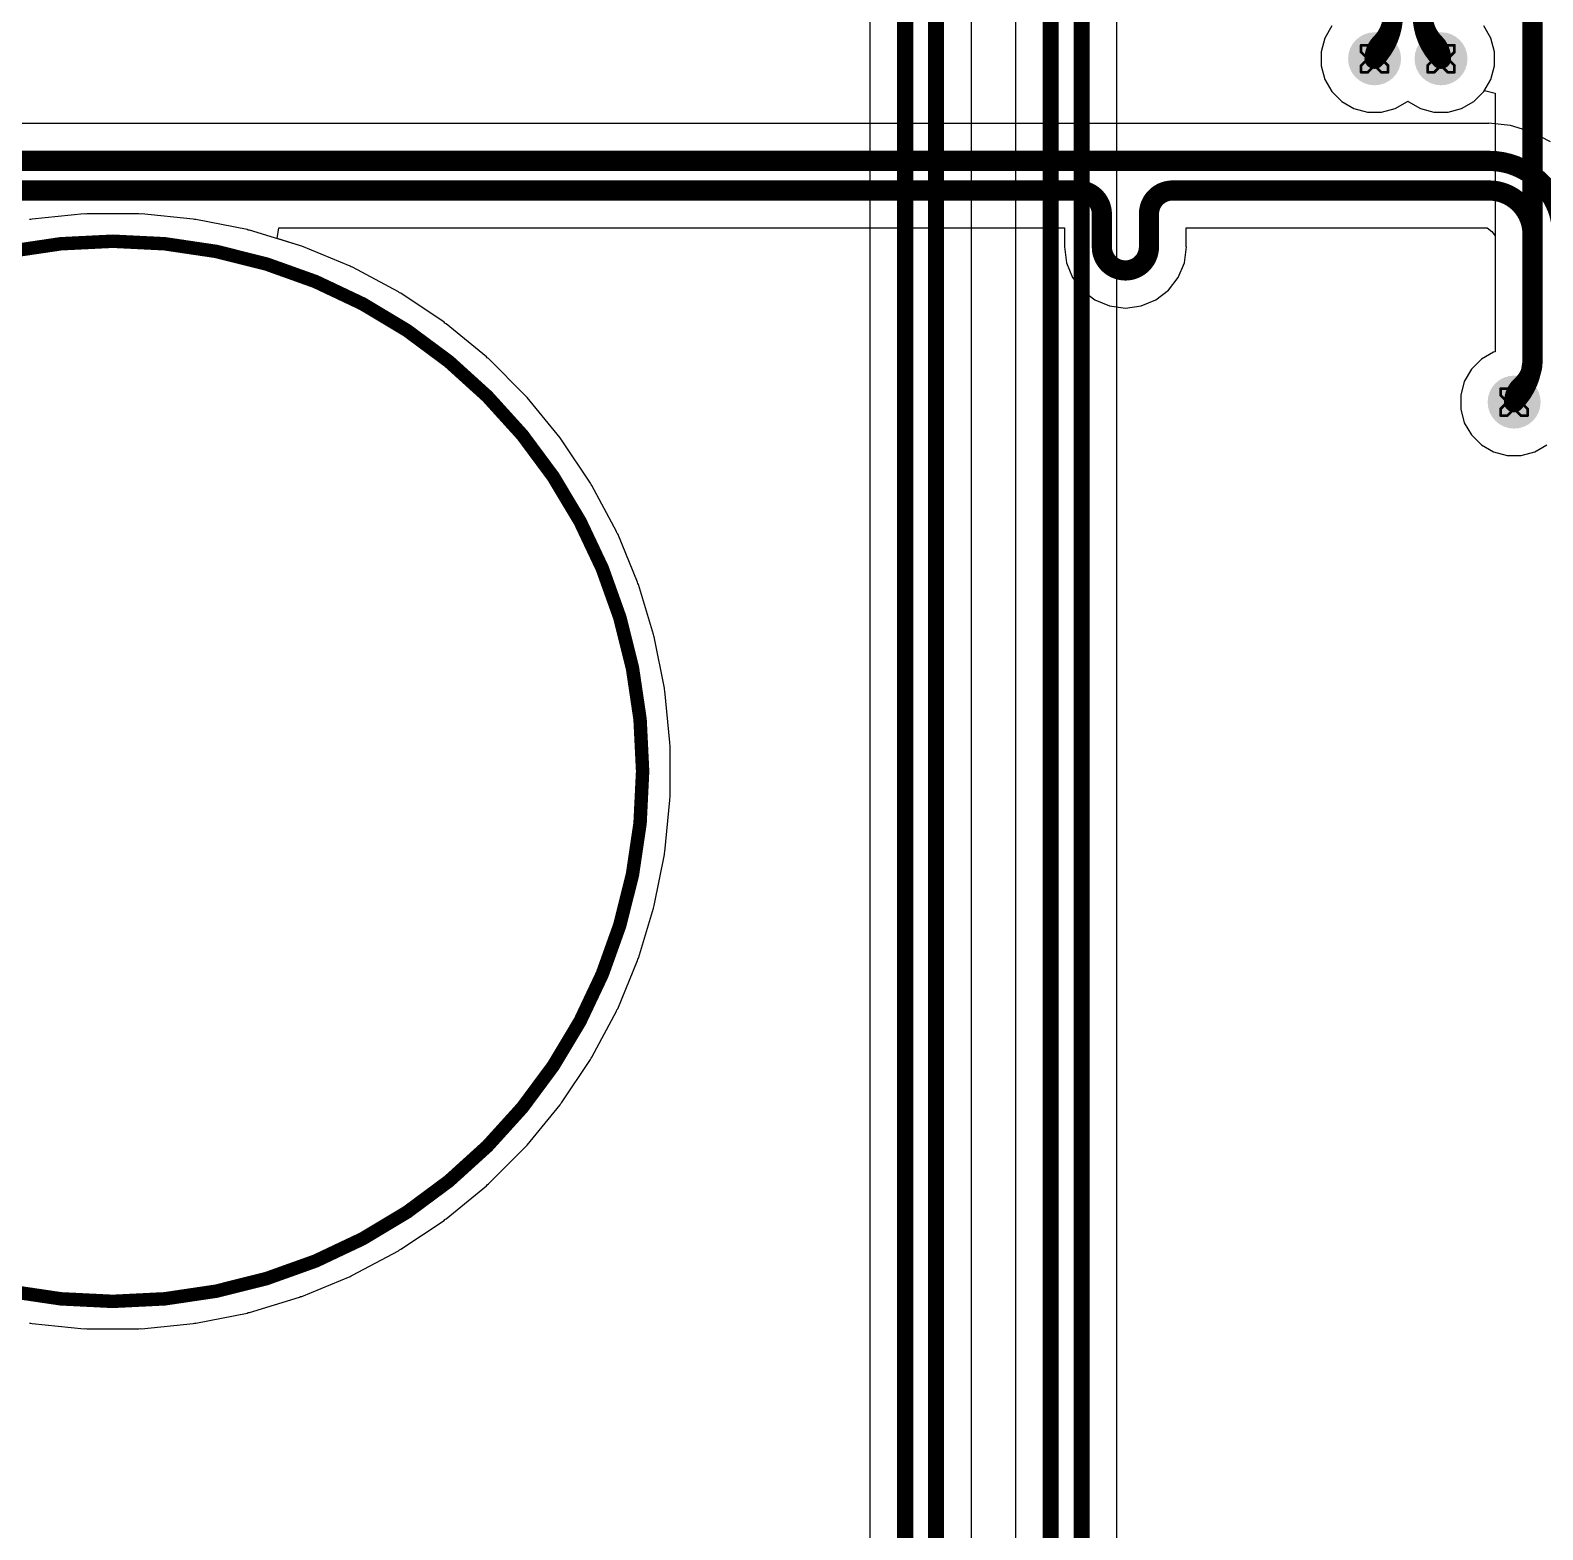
# Model space of a CAD drawing. Header units: inches. Extents: x 0 to 289, y 0 to 168.
# Drawn here: x 28.49 to 57.04, y 37.78 to 66.07 of the extents above; entities that cross this region are included whole.
import ezdxf

# ---------------------------------------------------------------- set-up
doc = ezdxf.new("R2010")
doc.units = ezdxf.units.IN
for name, color, linetype in [('Board Outline', 216, 'Continuous'), ('Bottom Layer', 5, 'Continuous'), ('Drill Drawing', 1, 'Continuous'), ('Multi-Layer', 9, 'Continuous'), ('Top Layer', 1, 'Continuous'), ('Via Holes', 16, 'Continuous')]:
    doc.layers.add(name, color=color, linetype=linetype)

msp = doc.modelspace()

# ---------------------------------------------------------------- hatches: boundary and pattern name
at = {"layer": 'Bottom Layer'}
h = msp.add_hatch(color=5, dxfattribs=at)
edge = h.paths.add_edge_path()
edge.add_arc((53.864, 65.532), 0.5, 0, 360)
h = msp.add_hatch(color=5, dxfattribs=at)
edge = h.paths.add_edge_path()
edge.add_arc((55.118, 65.532), 0.5, 0, 360)
h = msp.add_hatch(color=5, dxfattribs=at)
edge = h.paths.add_edge_path()
edge.add_arc((56.498, 59.055), 0.5, 0, 360)
at = {"layer": 'Top Layer'}
h = msp.add_hatch(color=1, dxfattribs=at)
edge = h.paths.add_edge_path()
edge.add_arc((53.864, 65.532), 0.5, 0, 360)
h = msp.add_hatch(color=1, dxfattribs=at)
edge = h.paths.add_edge_path()
edge.add_arc((55.118, 65.532), 0.5, 0, 360)
h = msp.add_hatch(color=1, dxfattribs=at)
edge = h.paths.add_edge_path()
edge.add_arc((56.498, 59.055), 0.5, 0, 360)
at = {"layer": 'Via Holes'}
h = msp.add_hatch(color=7, dxfattribs=at)
edge = h.paths.add_edge_path()
edge.add_arc((53.864, 65.532), 0.25, 0, 360)
h = msp.add_hatch(color=7, dxfattribs=at)
edge = h.paths.add_edge_path()
edge.add_arc((55.118, 65.532), 0.25, 0, 360)
h = msp.add_hatch(color=7, dxfattribs=at)
edge = h.paths.add_edge_path()
edge.add_arc((56.498, 59.055), 0.25, 0, 360)

# ---------------------------------------------------------------- linework, layer by layer
at = {"layer": 'Board Outline'}
for points in [[(40.05, 52.09, 0.254, 0.254, 1), (20.05, 52.09, 0.254, 0.254, 1)], [(39.987, 52.09, 0.127, 0.127, 1), (40.114, 52.09, 0.127, 0.127, 1)]]:
    msp.add_lwpolyline(points, format="xyseb", close=True, dxfattribs=at)
at = {"layer": 'Bottom Layer'}
for p, q in [((47.086, 73.66), (47.086, 18.669)), ((49.002, 18.669), (49.002, 73.66)), ((44.338, 71.501), (44.338, 14.732)), ((46.254, 14.732), (46.254, 71.501)), ((53.057, 66.151), (52.925, 65.921)), ((52.925, 65.921), (52.856, 65.665)), ((52.856, 65.665), (52.856, 65.399)), ((52.856, 65.399), (52.925, 65.143)), ((52.925, 65.143), (53.057, 64.913)), ((53.057, 64.913), (53.245, 64.725)), ((55.737, 64.725), (55.925, 64.913)), ((55.925, 64.913), (55.937, 64.935)), ((55.937, 64.935), (56.141, 64.881)), ((56.141, 64.881), (56.141, 60.003)), ((53.245, 64.725), (53.475, 64.593)), ((53.475, 64.593), (53.731, 64.524)), ((53.731, 64.524), (53.997, 64.524)), ((53.997, 64.524), (54.253, 64.593)), ((54.253, 64.593), (54.483, 64.725)), ((54.483, 64.725), (54.491, 64.733)), ((54.491, 64.733), (54.499, 64.725)), ((54.499, 64.725), (54.729, 64.593)), ((54.729, 64.593), (54.985, 64.524)), ((54.985, 64.524), (55.251, 64.524)), ((55.251, 64.524), (55.507, 64.593)), ((55.507, 64.593), (55.737, 64.725)), ((29.508, 62.605), (28.53, 62.509)), ((29.534, 62.603), (29.508, 62.605)), ((29.559, 62.608), (29.534, 62.603)), ((30.541, 62.608), (29.559, 62.608)), ((30.566, 62.603), (30.541, 62.608)), ((30.592, 62.605), (30.566, 62.603)), ((31.57, 62.509), (30.592, 62.605)), ((28.506, 62.502), (28.48, 62.502)), ((28.53, 62.509), (28.506, 62.502)), ((31.594, 62.502), (31.57, 62.509)), ((31.62, 62.502), (31.594, 62.502)), ((32.584, 62.31), (31.62, 62.502)), ((32.608, 62.3), (32.584, 62.31)), ((32.633, 62.298), (32.608, 62.3)), ((33.573, 62.012), (32.633, 62.298)), ((33.596, 62), (33.573, 62.012)), ((33.621, 61.995), (33.596, 62)), ((34.529, 61.619), (33.621, 61.995)), ((34.55, 61.605), (34.529, 61.619)), ((34.575, 61.598), (34.55, 61.605)), ((35.441, 61.134), (34.575, 61.598)), ((35.461, 61.118), (35.441, 61.134)), ((35.485, 61.108), (35.461, 61.118)), ((36.302, 60.562), (35.485, 61.108)), ((36.32, 60.544), (36.302, 60.562)), ((36.343, 60.532), (36.32, 60.544)), ((37.102, 59.909), (36.343, 60.532)), ((56.109, 59.994), (55.879, 59.862)), ((56.141, 60.003), (56.109, 59.994)), ((37.119, 59.889), (37.102, 59.909)), ((37.14, 59.875), (37.119, 59.889)), ((37.835, 59.18), (37.14, 59.875)), ((55.691, 59.674), (55.558, 59.444)), ((55.879, 59.862), (55.691, 59.674)), ((55.558, 59.444), (55.49, 59.188)), ((37.849, 59.159), (37.835, 59.18)), ((37.869, 59.142), (37.849, 59.159)), ((38.492, 58.383), (37.869, 59.142)), ((55.49, 59.188), (55.49, 58.922)), ((55.49, 58.922), (55.558, 58.666)), ((55.558, 58.666), (55.691, 58.436)), ((38.504, 58.36), (38.492, 58.383)), ((38.522, 58.342), (38.504, 58.36)), ((39.068, 57.525), (38.522, 58.342)), ((55.691, 58.436), (55.879, 58.248)), ((55.879, 58.248), (56.109, 58.116)), ((56.887, 58.116), (57.117, 58.248)), ((56.109, 58.116), (56.365, 58.047)), ((56.365, 58.047), (56.63, 58.047)), ((56.63, 58.047), (56.887, 58.116)), ((39.078, 57.501), (39.068, 57.525)), ((39.094, 57.481), (39.078, 57.501)), ((39.558, 56.615), (39.094, 57.481)), ((39.565, 56.59), (39.558, 56.615)), ((39.579, 56.569), (39.565, 56.59)), ((39.955, 55.661), (39.579, 56.569)), ((39.96, 55.636), (39.955, 55.661)), ((39.972, 55.613), (39.96, 55.636)), ((40.258, 54.673), (39.972, 55.613)), ((40.26, 54.648), (40.258, 54.673)), ((40.27, 54.624), (40.26, 54.648)), ((40.462, 53.66), (40.27, 54.624)), ((40.462, 53.634), (40.462, 53.66)), ((40.469, 53.61), (40.462, 53.634)), ((40.565, 52.632), (40.469, 53.61)), ((40.563, 52.606), (40.565, 52.632)), ((40.568, 52.581), (40.563, 52.606)), ((40.568, 51.599), (40.568, 52.581)), ((40.469, 50.57), (40.565, 51.548)), ((40.563, 51.574), (40.568, 51.599)), ((40.565, 51.548), (40.563, 51.574)), ((40.462, 50.546), (40.469, 50.57)), ((40.462, 50.52), (40.462, 50.546)), ((40.27, 49.556), (40.462, 50.52)), ((39.972, 48.567), (40.258, 49.507)), ((40.258, 49.507), (40.26, 49.532)), ((40.26, 49.532), (40.27, 49.556)), ((39.955, 48.519), (39.96, 48.544)), ((39.96, 48.544), (39.972, 48.567)), ((39.579, 47.611), (39.955, 48.519)), ((39.094, 46.699), (39.558, 47.565)), ((39.558, 47.565), (39.565, 47.59)), ((39.565, 47.59), (39.579, 47.611)), ((38.522, 45.838), (39.068, 46.655)), ((39.068, 46.655), (39.078, 46.679)), ((39.078, 46.679), (39.094, 46.699)), ((37.869, 45.038), (38.492, 45.797)), ((38.492, 45.797), (38.504, 45.82)), ((38.504, 45.82), (38.522, 45.838)), ((37.14, 44.305), (37.835, 45)), ((37.835, 45), (37.849, 45.021)), ((37.849, 45.021), (37.869, 45.038)), ((36.343, 43.648), (37.102, 44.271)), ((37.102, 44.271), (37.119, 44.291)), ((37.119, 44.291), (37.14, 44.305)), ((35.485, 43.072), (36.302, 43.618)), ((36.302, 43.618), (36.32, 43.636)), ((36.32, 43.636), (36.343, 43.648)), ((34.575, 42.582), (35.441, 43.046)), ((35.441, 43.046), (35.461, 43.062)), ((35.461, 43.062), (35.485, 43.072)), ((33.621, 42.185), (34.529, 42.561)), ((34.529, 42.561), (34.55, 42.575)), ((34.55, 42.575), (34.575, 42.582)), ((32.633, 41.882), (33.573, 42.168)), ((33.573, 42.168), (33.596, 42.18)), ((33.596, 42.18), (33.621, 42.185)), ((28.48, 41.678), (28.506, 41.678)), ((28.506, 41.678), (28.53, 41.671)), ((31.57, 41.671), (31.594, 41.678)), ((31.594, 41.678), (31.62, 41.678)), ((31.62, 41.678), (32.584, 41.87)), ((32.584, 41.87), (32.608, 41.88)), ((32.608, 41.88), (32.633, 41.882)), ((28.53, 41.671), (29.508, 41.575)), ((29.508, 41.575), (29.534, 41.577)), ((29.534, 41.577), (29.559, 41.572)), ((29.559, 41.572), (30.541, 41.572)), ((30.541, 41.572), (30.566, 41.577)), ((30.566, 41.577), (30.592, 41.575)), ((30.592, 41.575), (31.57, 41.671))]:
    msp.add_line(p, q, dxfattribs=at)
for points in [[(56.845, 59.816, 0.381, 0.381, 0), (56.845, 80.485, 0.381, 0.381, 0)], [(47.752, 18.669, 0.305, 0.305, 0), (47.752, 73.66, 0.305, 0.305, 0)], [(48.336, 18.669, 0.305, 0.305, 0), (48.336, 73.66, 0.305, 0.305, 0)], [(45.004, 14.732, 0.305, 0.305, 0), (45.004, 71.501, 0.305, 0.305, 0)], [(45.588, 14.732, 0.305, 0.305, 0), (45.588, 71.501, 0.305, 0.305, 0)], [(54.212, 66.371, 0.381, 0.381, -0.198912), (53.982, 65.818, 0.381, 0.381, 0)], [(55, 65.818, 0.381, 0.381, -0.198912), (54.77, 66.371, 0.381, 0.381, 0)], [(53.864, 65.532, 0.381, 0.381, -0.198912), (53.982, 65.818, 0.381, 0.381, 0)], [(55, 65.818, 0.381, 0.381, -0.198912), (55.118, 65.532, 0.381, 0.381, 0)], [(56.845, 59.816, 0.381, 0.381, -0.198912), (56.671, 59.396, 0.381, 0.381, 0)], [(56.498, 59.055, 0.381, 0.381, -0.198912), (56.616, 59.341, 0.381, 0.381, 0)], [(56.616, 59.341, 0.381, 0.381, 0), (56.671, 59.396, 0.381, 0.381, 0)]]:
    msp.add_lwpolyline(points, format="xyseb", dxfattribs=at)
for points in [[(53.887, 65.818, 0.191, 0.191, 1), (54.078, 65.818, 0.191, 0.191, 1)], [(53.887, 65.818, 0.191, 0.191, 1), (54.078, 65.818, 0.191, 0.191, 1)], [(54.904, 65.818, 0.191, 0.191, 1), (55.095, 65.818, 0.191, 0.191, 1)], [(54.904, 65.818, 0.191, 0.191, 1), (55.095, 65.818, 0.191, 0.191, 1)], [(53.769, 65.532, 0.191, 0.191, 1), (53.959, 65.532, 0.191, 0.191, 1)], [(55.023, 65.532, 0.191, 0.191, 1), (55.213, 65.532, 0.191, 0.191, 1)], [(56.75, 59.816, 0.191, 0.191, 1), (56.94, 59.816, 0.191, 0.191, 1)], [(56.75, 59.816, 0.191, 0.191, 1), (56.94, 59.816, 0.191, 0.191, 1)], [(56.521, 59.341, 0.191, 0.191, 1), (56.711, 59.341, 0.191, 0.191, 1)], [(56.521, 59.341, 0.191, 0.191, 1), (56.711, 59.341, 0.191, 0.191, 1)], [(56.576, 59.396, 0.191, 0.191, 1), (56.767, 59.396, 0.191, 0.191, 1)], [(56.576, 59.396, 0.191, 0.191, 1), (56.767, 59.396, 0.191, 0.191, 1)], [(56.402, 59.055, 0.191, 0.191, 1), (56.593, 59.055, 0.191, 0.191, 1)]]:
    msp.add_lwpolyline(points, format="xyseb", close=True, dxfattribs=at)
at = {"layer": 'Drill Drawing'}
for points in [[(53.61, 65.659, 0.0508, 0.0508, 0), (53.61, 65.786, 0.0508, 0.0508, 0)], [(53.61, 65.786, 0.0508, 0.0508, 0), (53.737, 65.786, 0.0508, 0.0508, 0)], [(53.61, 65.659, 0.0508, 0.0508, 0), (53.737, 65.532, 0.0508, 0.0508, 0)], [(53.737, 65.786, 0.0508, 0.0508, 0), (53.864, 65.659, 0.0508, 0.0508, 0)], [(53.864, 65.659, 0.0508, 0.0508, 0), (53.991, 65.786, 0.0508, 0.0508, 0)], [(53.991, 65.786, 0.0508, 0.0508, 0), (54.118, 65.786, 0.0508, 0.0508, 0)], [(53.991, 65.532, 0.0508, 0.0508, 0), (54.118, 65.659, 0.0508, 0.0508, 0)], [(54.118, 65.659, 0.0508, 0.0508, 0), (54.118, 65.786, 0.0508, 0.0508, 0)], [(54.864, 65.659, 0.0508, 0.0508, 0), (54.864, 65.786, 0.0508, 0.0508, 0)], [(54.864, 65.786, 0.0508, 0.0508, 0), (54.991, 65.786, 0.0508, 0.0508, 0)], [(54.864, 65.659, 0.0508, 0.0508, 0), (54.991, 65.532, 0.0508, 0.0508, 0)], [(54.991, 65.786, 0.0508, 0.0508, 0), (55.118, 65.659, 0.0508, 0.0508, 0)], [(55.118, 65.659, 0.0508, 0.0508, 0), (55.245, 65.786, 0.0508, 0.0508, 0)], [(55.245, 65.786, 0.0508, 0.0508, 0), (55.372, 65.786, 0.0508, 0.0508, 0)], [(55.245, 65.532, 0.0508, 0.0508, 0), (55.372, 65.659, 0.0508, 0.0508, 0)], [(55.372, 65.659, 0.0508, 0.0508, 0), (55.372, 65.786, 0.0508, 0.0508, 0)], [(53.61, 65.405, 0.0508, 0.0508, 0), (53.737, 65.532, 0.0508, 0.0508, 0)], [(53.61, 65.278, 0.0508, 0.0508, 0), (53.61, 65.405, 0.0508, 0.0508, 0)], [(53.737, 65.278, 0.0508, 0.0508, 0), (53.864, 65.405, 0.0508, 0.0508, 0)], [(53.864, 65.405, 0.0508, 0.0508, 0), (53.991, 65.278, 0.0508, 0.0508, 0)], [(53.991, 65.532, 0.0508, 0.0508, 0), (54.118, 65.405, 0.0508, 0.0508, 0)], [(54.118, 65.278, 0.0508, 0.0508, 0), (54.118, 65.405, 0.0508, 0.0508, 0)], [(54.864, 65.405, 0.0508, 0.0508, 0), (54.991, 65.532, 0.0508, 0.0508, 0)], [(54.864, 65.278, 0.0508, 0.0508, 0), (54.864, 65.405, 0.0508, 0.0508, 0)], [(54.991, 65.278, 0.0508, 0.0508, 0), (55.118, 65.405, 0.0508, 0.0508, 0)], [(55.118, 65.405, 0.0508, 0.0508, 0), (55.245, 65.278, 0.0508, 0.0508, 0)], [(55.245, 65.532, 0.0508, 0.0508, 0), (55.372, 65.405, 0.0508, 0.0508, 0)], [(55.372, 65.278, 0.0508, 0.0508, 0), (55.372, 65.405, 0.0508, 0.0508, 0)], [(53.61, 65.278, 0.0508, 0.0508, 0), (53.737, 65.278, 0.0508, 0.0508, 0)], [(53.991, 65.278, 0.0508, 0.0508, 0), (54.118, 65.278, 0.0508, 0.0508, 0)], [(54.864, 65.278, 0.0508, 0.0508, 0), (54.991, 65.278, 0.0508, 0.0508, 0)], [(55.245, 65.278, 0.0508, 0.0508, 0), (55.372, 65.278, 0.0508, 0.0508, 0)], [(56.244, 59.182, 0.0508, 0.0508, 0), (56.244, 59.309, 0.0508, 0.0508, 0)], [(56.244, 59.309, 0.0508, 0.0508, 0), (56.371, 59.309, 0.0508, 0.0508, 0)], [(56.244, 59.182, 0.0508, 0.0508, 0), (56.371, 59.055, 0.0508, 0.0508, 0)], [(56.371, 59.309, 0.0508, 0.0508, 0), (56.498, 59.182, 0.0508, 0.0508, 0)], [(56.498, 59.182, 0.0508, 0.0508, 0), (56.625, 59.309, 0.0508, 0.0508, 0)], [(56.625, 59.309, 0.0508, 0.0508, 0), (56.752, 59.309, 0.0508, 0.0508, 0)], [(56.625, 59.055, 0.0508, 0.0508, 0), (56.752, 59.182, 0.0508, 0.0508, 0)], [(56.752, 59.182, 0.0508, 0.0508, 0), (56.752, 59.309, 0.0508, 0.0508, 0)], [(56.244, 58.928, 0.0508, 0.0508, 0), (56.371, 59.055, 0.0508, 0.0508, 0)], [(56.244, 58.801, 0.0508, 0.0508, 0), (56.244, 58.928, 0.0508, 0.0508, 0)], [(56.244, 58.801, 0.0508, 0.0508, 0), (56.371, 58.801, 0.0508, 0.0508, 0)], [(56.371, 58.801, 0.0508, 0.0508, 0), (56.498, 58.928, 0.0508, 0.0508, 0)], [(56.498, 58.928, 0.0508, 0.0508, 0), (56.625, 58.801, 0.0508, 0.0508, 0)], [(56.625, 59.055, 0.0508, 0.0508, 0), (56.752, 58.928, 0.0508, 0.0508, 0)], [(56.625, 58.801, 0.0508, 0.0508, 0), (56.752, 58.801, 0.0508, 0.0508, 0)], [(56.752, 58.801, 0.0508, 0.0508, 0), (56.752, 58.928, 0.0508, 0.0508, 0)]]:
    msp.add_lwpolyline(points, format="xyseb", dxfattribs=at)
for points in [[(53.597, 65.786, 0.0254, 0.0254, 1), (53.623, 65.786, 0.0254, 0.0254, 1)], [(53.597, 65.786, 0.0254, 0.0254, 1), (53.623, 65.786, 0.0254, 0.0254, 1)], [(53.597, 65.659, 0.0254, 0.0254, 1), (53.623, 65.659, 0.0254, 0.0254, 1)], [(53.597, 65.659, 0.0254, 0.0254, 1), (53.623, 65.659, 0.0254, 0.0254, 1)], [(53.724, 65.786, 0.0254, 0.0254, 1), (53.75, 65.786, 0.0254, 0.0254, 1)], [(53.724, 65.786, 0.0254, 0.0254, 1), (53.75, 65.786, 0.0254, 0.0254, 1)], [(53.851, 65.659, 0.0254, 0.0254, 1), (53.877, 65.659, 0.0254, 0.0254, 1)], [(53.851, 65.659, 0.0254, 0.0254, 1), (53.877, 65.659, 0.0254, 0.0254, 1)], [(53.978, 65.786, 0.0254, 0.0254, 1), (54.004, 65.786, 0.0254, 0.0254, 1)], [(53.978, 65.786, 0.0254, 0.0254, 1), (54.004, 65.786, 0.0254, 0.0254, 1)], [(54.105, 65.786, 0.0254, 0.0254, 1), (54.131, 65.786, 0.0254, 0.0254, 1)], [(54.105, 65.786, 0.0254, 0.0254, 1), (54.131, 65.786, 0.0254, 0.0254, 1)], [(54.105, 65.659, 0.0254, 0.0254, 1), (54.131, 65.659, 0.0254, 0.0254, 1)], [(54.105, 65.659, 0.0254, 0.0254, 1), (54.131, 65.659, 0.0254, 0.0254, 1)], [(54.851, 65.786, 0.0254, 0.0254, 1), (54.877, 65.786, 0.0254, 0.0254, 1)], [(54.851, 65.786, 0.0254, 0.0254, 1), (54.877, 65.786, 0.0254, 0.0254, 1)], [(54.851, 65.659, 0.0254, 0.0254, 1), (54.877, 65.659, 0.0254, 0.0254, 1)], [(54.851, 65.659, 0.0254, 0.0254, 1), (54.877, 65.659, 0.0254, 0.0254, 1)], [(54.978, 65.786, 0.0254, 0.0254, 1), (55.004, 65.786, 0.0254, 0.0254, 1)], [(54.978, 65.786, 0.0254, 0.0254, 1), (55.004, 65.786, 0.0254, 0.0254, 1)], [(55.105, 65.659, 0.0254, 0.0254, 1), (55.131, 65.659, 0.0254, 0.0254, 1)], [(55.105, 65.659, 0.0254, 0.0254, 1), (55.131, 65.659, 0.0254, 0.0254, 1)], [(55.232, 65.786, 0.0254, 0.0254, 1), (55.258, 65.786, 0.0254, 0.0254, 1)], [(55.232, 65.786, 0.0254, 0.0254, 1), (55.258, 65.786, 0.0254, 0.0254, 1)], [(55.359, 65.786, 0.0254, 0.0254, 1), (55.385, 65.786, 0.0254, 0.0254, 1)], [(55.359, 65.786, 0.0254, 0.0254, 1), (55.385, 65.786, 0.0254, 0.0254, 1)], [(55.359, 65.659, 0.0254, 0.0254, 1), (55.385, 65.659, 0.0254, 0.0254, 1)], [(55.359, 65.659, 0.0254, 0.0254, 1), (55.385, 65.659, 0.0254, 0.0254, 1)], [(53.597, 65.405, 0.0254, 0.0254, 1), (53.623, 65.405, 0.0254, 0.0254, 1)], [(53.597, 65.405, 0.0254, 0.0254, 1), (53.623, 65.405, 0.0254, 0.0254, 1)], [(53.724, 65.532, 0.0254, 0.0254, 1), (53.75, 65.532, 0.0254, 0.0254, 1)], [(53.724, 65.532, 0.0254, 0.0254, 1), (53.75, 65.532, 0.0254, 0.0254, 1)], [(53.851, 65.405, 0.0254, 0.0254, 1), (53.877, 65.405, 0.0254, 0.0254, 1)], [(53.851, 65.405, 0.0254, 0.0254, 1), (53.877, 65.405, 0.0254, 0.0254, 1)], [(53.978, 65.532, 0.0254, 0.0254, 1), (54.004, 65.532, 0.0254, 0.0254, 1)], [(53.978, 65.532, 0.0254, 0.0254, 1), (54.004, 65.532, 0.0254, 0.0254, 1)], [(54.105, 65.405, 0.0254, 0.0254, 1), (54.131, 65.405, 0.0254, 0.0254, 1)], [(54.105, 65.405, 0.0254, 0.0254, 1), (54.131, 65.405, 0.0254, 0.0254, 1)], [(54.851, 65.405, 0.0254, 0.0254, 1), (54.877, 65.405, 0.0254, 0.0254, 1)], [(54.851, 65.405, 0.0254, 0.0254, 1), (54.877, 65.405, 0.0254, 0.0254, 1)], [(54.978, 65.532, 0.0254, 0.0254, 1), (55.004, 65.532, 0.0254, 0.0254, 1)], [(54.978, 65.532, 0.0254, 0.0254, 1), (55.004, 65.532, 0.0254, 0.0254, 1)], [(55.105, 65.405, 0.0254, 0.0254, 1), (55.131, 65.405, 0.0254, 0.0254, 1)], [(55.105, 65.405, 0.0254, 0.0254, 1), (55.131, 65.405, 0.0254, 0.0254, 1)], [(55.232, 65.532, 0.0254, 0.0254, 1), (55.258, 65.532, 0.0254, 0.0254, 1)], [(55.232, 65.532, 0.0254, 0.0254, 1), (55.258, 65.532, 0.0254, 0.0254, 1)], [(55.359, 65.405, 0.0254, 0.0254, 1), (55.385, 65.405, 0.0254, 0.0254, 1)], [(55.359, 65.405, 0.0254, 0.0254, 1), (55.385, 65.405, 0.0254, 0.0254, 1)], [(53.597, 65.278, 0.0254, 0.0254, 1), (53.623, 65.278, 0.0254, 0.0254, 1)], [(53.597, 65.278, 0.0254, 0.0254, 1), (53.623, 65.278, 0.0254, 0.0254, 1)], [(53.724, 65.278, 0.0254, 0.0254, 1), (53.75, 65.278, 0.0254, 0.0254, 1)], [(53.724, 65.278, 0.0254, 0.0254, 1), (53.75, 65.278, 0.0254, 0.0254, 1)], [(53.978, 65.278, 0.0254, 0.0254, 1), (54.004, 65.278, 0.0254, 0.0254, 1)], [(53.978, 65.278, 0.0254, 0.0254, 1), (54.004, 65.278, 0.0254, 0.0254, 1)], [(54.105, 65.278, 0.0254, 0.0254, 1), (54.131, 65.278, 0.0254, 0.0254, 1)], [(54.105, 65.278, 0.0254, 0.0254, 1), (54.131, 65.278, 0.0254, 0.0254, 1)], [(54.851, 65.278, 0.0254, 0.0254, 1), (54.877, 65.278, 0.0254, 0.0254, 1)], [(54.851, 65.278, 0.0254, 0.0254, 1), (54.877, 65.278, 0.0254, 0.0254, 1)], [(54.978, 65.278, 0.0254, 0.0254, 1), (55.004, 65.278, 0.0254, 0.0254, 1)], [(54.978, 65.278, 0.0254, 0.0254, 1), (55.004, 65.278, 0.0254, 0.0254, 1)], [(55.232, 65.278, 0.0254, 0.0254, 1), (55.258, 65.278, 0.0254, 0.0254, 1)], [(55.232, 65.278, 0.0254, 0.0254, 1), (55.258, 65.278, 0.0254, 0.0254, 1)], [(55.359, 65.278, 0.0254, 0.0254, 1), (55.385, 65.278, 0.0254, 0.0254, 1)], [(55.359, 65.278, 0.0254, 0.0254, 1), (55.385, 65.278, 0.0254, 0.0254, 1)], [(56.231, 59.309, 0.0254, 0.0254, 1), (56.256, 59.309, 0.0254, 0.0254, 1)], [(56.231, 59.309, 0.0254, 0.0254, 1), (56.256, 59.309, 0.0254, 0.0254, 1)], [(56.231, 59.182, 0.0254, 0.0254, 1), (56.256, 59.182, 0.0254, 0.0254, 1)], [(56.231, 59.182, 0.0254, 0.0254, 1), (56.256, 59.182, 0.0254, 0.0254, 1)], [(56.358, 59.309, 0.0254, 0.0254, 1), (56.383, 59.309, 0.0254, 0.0254, 1)], [(56.358, 59.309, 0.0254, 0.0254, 1), (56.383, 59.309, 0.0254, 0.0254, 1)], [(56.485, 59.182, 0.0254, 0.0254, 1), (56.51, 59.182, 0.0254, 0.0254, 1)], [(56.485, 59.182, 0.0254, 0.0254, 1), (56.51, 59.182, 0.0254, 0.0254, 1)], [(56.612, 59.309, 0.0254, 0.0254, 1), (56.637, 59.309, 0.0254, 0.0254, 1)], [(56.612, 59.309, 0.0254, 0.0254, 1), (56.637, 59.309, 0.0254, 0.0254, 1)], [(56.739, 59.309, 0.0254, 0.0254, 1), (56.764, 59.309, 0.0254, 0.0254, 1)], [(56.739, 59.309, 0.0254, 0.0254, 1), (56.764, 59.309, 0.0254, 0.0254, 1)], [(56.739, 59.182, 0.0254, 0.0254, 1), (56.764, 59.182, 0.0254, 0.0254, 1)], [(56.739, 59.182, 0.0254, 0.0254, 1), (56.764, 59.182, 0.0254, 0.0254, 1)], [(56.231, 58.928, 0.0254, 0.0254, 1), (56.256, 58.928, 0.0254, 0.0254, 1)], [(56.231, 58.928, 0.0254, 0.0254, 1), (56.256, 58.928, 0.0254, 0.0254, 1)], [(56.231, 58.801, 0.0254, 0.0254, 1), (56.256, 58.801, 0.0254, 0.0254, 1)], [(56.231, 58.801, 0.0254, 0.0254, 1), (56.256, 58.801, 0.0254, 0.0254, 1)], [(56.358, 59.055, 0.0254, 0.0254, 1), (56.383, 59.055, 0.0254, 0.0254, 1)], [(56.358, 59.055, 0.0254, 0.0254, 1), (56.383, 59.055, 0.0254, 0.0254, 1)], [(56.358, 58.801, 0.0254, 0.0254, 1), (56.383, 58.801, 0.0254, 0.0254, 1)], [(56.358, 58.801, 0.0254, 0.0254, 1), (56.383, 58.801, 0.0254, 0.0254, 1)], [(56.485, 58.928, 0.0254, 0.0254, 1), (56.51, 58.928, 0.0254, 0.0254, 1)], [(56.485, 58.928, 0.0254, 0.0254, 1), (56.51, 58.928, 0.0254, 0.0254, 1)], [(56.612, 59.055, 0.0254, 0.0254, 1), (56.637, 59.055, 0.0254, 0.0254, 1)], [(56.612, 59.055, 0.0254, 0.0254, 1), (56.637, 59.055, 0.0254, 0.0254, 1)], [(56.612, 58.801, 0.0254, 0.0254, 1), (56.637, 58.801, 0.0254, 0.0254, 1)], [(56.612, 58.801, 0.0254, 0.0254, 1), (56.637, 58.801, 0.0254, 0.0254, 1)], [(56.739, 58.928, 0.0254, 0.0254, 1), (56.764, 58.928, 0.0254, 0.0254, 1)], [(56.739, 58.928, 0.0254, 0.0254, 1), (56.764, 58.928, 0.0254, 0.0254, 1)], [(56.739, 58.801, 0.0254, 0.0254, 1), (56.764, 58.801, 0.0254, 0.0254, 1)], [(56.739, 58.801, 0.0254, 0.0254, 1), (56.764, 58.801, 0.0254, 0.0254, 1)]]:
    msp.add_lwpolyline(points, format="xyseb", close=True, dxfattribs=at)
at = {"layer": 'Multi-Layer'}
for p, q in [((27.617, 61.802), (28.581, 61.994)), ((28.581, 61.994), (29.559, 62.09)), ((29.559, 62.09), (30.05, 62.09)), ((30.05, 62.09), (30.541, 62.09)), ((30.541, 62.09), (31.519, 61.994)), ((31.519, 61.994), (32.483, 61.802)), ((32.483, 61.802), (33.423, 61.517)), ((33.423, 61.517), (34.331, 61.141)), ((34.331, 61.141), (35.197, 60.678)), ((35.197, 60.678), (36.014, 60.132)), ((36.014, 60.132), (36.774, 59.508)), ((36.774, 59.508), (37.468, 58.814)), ((37.468, 58.814), (38.092, 58.054)), ((38.092, 58.054), (38.638, 57.237)), ((38.638, 57.237), (39.101, 56.371)), ((39.101, 56.371), (39.477, 55.463)), ((39.477, 55.463), (39.762, 54.523)), ((39.762, 54.523), (39.954, 53.559)), ((39.954, 53.559), (40.05, 52.581)), ((40.05, 52.581), (40.05, 52.09)), ((40.05, 52.09), (40.05, 51.599)), ((40.05, 51.599), (39.954, 50.621)), ((39.954, 50.621), (39.762, 49.657)), ((39.762, 49.657), (39.477, 48.717)), ((39.477, 48.717), (39.101, 47.809)), ((39.101, 47.809), (38.638, 46.943)), ((38.638, 46.943), (38.092, 46.126)), ((38.092, 46.126), (37.468, 45.366)), ((37.468, 45.366), (36.774, 44.672)), ((36.774, 44.672), (36.014, 44.048)), ((36.014, 44.048), (35.197, 43.502)), ((35.197, 43.502), (34.331, 43.039)), ((34.331, 43.039), (33.423, 42.663)), ((33.423, 42.663), (32.483, 42.378)), ((28.581, 42.186), (27.617, 42.378)), ((32.483, 42.378), (31.519, 42.186)), ((29.559, 42.09), (28.581, 42.186)), ((30.05, 42.09), (29.559, 42.09)), ((30.05, 42.09), (30.05, 42.09)), ((30.541, 42.09), (30.05, 42.09)), ((31.519, 42.186), (30.541, 42.09))]:
    msp.add_line(p, q, dxfattribs=at)
at = {"layer": 'Top Layer'}
for p, q in [((53.057, 66.151), (52.925, 65.921)), ((56.057, 65.921), (55.925, 66.151)), ((52.925, 65.921), (52.856, 65.665)), ((52.856, 65.665), (52.856, 65.399)), ((56.126, 65.665), (56.057, 65.921)), ((56.126, 65.399), (56.126, 65.665)), ((52.856, 65.399), (52.925, 65.143)), ((56.057, 65.143), (56.126, 65.399)), ((52.925, 65.143), (53.057, 64.913)), ((55.925, 64.913), (56.057, 65.143)), ((53.057, 64.913), (53.245, 64.725)), ((55.737, 64.725), (55.925, 64.913)), ((53.245, 64.725), (53.475, 64.593)), ((53.475, 64.593), (53.731, 64.524)), ((53.731, 64.524), (53.997, 64.524)), ((53.997, 64.524), (54.253, 64.593)), ((54.253, 64.593), (54.483, 64.725)), ((54.483, 64.725), (54.491, 64.733)), ((54.491, 64.733), (54.499, 64.725)), ((54.499, 64.725), (54.729, 64.593)), ((54.729, 64.593), (54.985, 64.524)), ((54.985, 64.524), (55.251, 64.524)), ((55.251, 64.524), (55.507, 64.593)), ((55.507, 64.593), (55.737, 64.725)), ((56.021, 64.311), (13.862, 64.311)), ((56.429, 64.275), (56.021, 64.315)), ((56.021, 64.315), (56.021, 64.311)), ((56.821, 64.155), (56.429, 64.275)), ((57.183, 63.962), (56.821, 64.155)), ((33.154, 62.14), (33.184, 62.343)), ((33.184, 62.343), (48.013, 62.343)), ((48.013, 62.343), (48.013, 61.983)), ((50.311, 61.983), (50.311, 62.343)), ((50.311, 62.343), (55.991, 62.343)), ((55.991, 62.343), (56.074, 62.276)), ((56.074, 62.276), (56.141, 62.193)), ((33.573, 62.012), (33.154, 62.14)), ((33.596, 62), (33.573, 62.012)), ((33.621, 61.995), (33.596, 62)), ((34.529, 61.619), (33.621, 61.995)), ((48.013, 61.983), (48.009, 61.983)), ((48.009, 61.983), (48.048, 61.685)), ((50.275, 61.685), (50.315, 61.983)), ((50.315, 61.983), (50.311, 61.983)), ((56.141, 62.193), (56.141, 60.003)), ((48.048, 61.685), (48.163, 61.406)), ((50.16, 61.406), (50.275, 61.685)), ((34.55, 61.605), (34.529, 61.619)), ((34.575, 61.598), (34.55, 61.605)), ((35.441, 61.134), (34.575, 61.598)), ((48.163, 61.406), (48.346, 61.168)), ((49.977, 61.168), (50.16, 61.406)), ((35.461, 61.118), (35.441, 61.134)), ((35.485, 61.108), (35.461, 61.118)), ((36.302, 60.562), (35.485, 61.108)), ((48.346, 61.168), (48.585, 60.985)), ((49.738, 60.985), (49.977, 61.168)), ((48.585, 60.985), (48.863, 60.869)), ((48.863, 60.869), (49.162, 60.83)), ((49.162, 60.83), (49.46, 60.869)), ((49.46, 60.869), (49.738, 60.985)), ((36.32, 60.544), (36.302, 60.562)), ((36.343, 60.532), (36.32, 60.544)), ((37.102, 59.909), (36.343, 60.532)), ((56.109, 59.994), (55.879, 59.862)), ((56.141, 60.003), (56.109, 59.994)), ((37.119, 59.889), (37.102, 59.909)), ((37.14, 59.875), (37.119, 59.889)), ((37.835, 59.18), (37.14, 59.875)), ((55.691, 59.674), (55.558, 59.444)), ((55.879, 59.862), (55.691, 59.674)), ((55.558, 59.444), (55.49, 59.188)), ((37.849, 59.159), (37.835, 59.18)), ((37.869, 59.142), (37.849, 59.159)), ((38.492, 58.383), (37.869, 59.142)), ((55.49, 59.188), (55.49, 58.922)), ((55.49, 58.922), (55.558, 58.666)), ((55.558, 58.666), (55.691, 58.436)), ((38.504, 58.36), (38.492, 58.383)), ((38.522, 58.342), (38.504, 58.36)), ((39.068, 57.525), (38.522, 58.342)), ((55.691, 58.436), (55.879, 58.248)), ((55.879, 58.248), (56.109, 58.116)), ((56.887, 58.116), (57.117, 58.248)), ((56.109, 58.116), (56.365, 58.047)), ((56.365, 58.047), (56.63, 58.047)), ((56.63, 58.047), (56.887, 58.116)), ((39.078, 57.501), (39.068, 57.525)), ((39.094, 57.481), (39.078, 57.501)), ((39.558, 56.615), (39.094, 57.481)), ((39.565, 56.59), (39.558, 56.615)), ((39.579, 56.569), (39.565, 56.59)), ((39.955, 55.661), (39.579, 56.569)), ((39.96, 55.636), (39.955, 55.661)), ((39.972, 55.613), (39.96, 55.636)), ((40.258, 54.673), (39.972, 55.613)), ((40.26, 54.648), (40.258, 54.673)), ((40.27, 54.624), (40.26, 54.648)), ((40.462, 53.66), (40.27, 54.624)), ((40.462, 53.634), (40.462, 53.66)), ((40.469, 53.61), (40.462, 53.634)), ((40.565, 52.632), (40.469, 53.61)), ((40.563, 52.606), (40.565, 52.632)), ((40.568, 52.581), (40.563, 52.606)), ((40.568, 51.599), (40.568, 52.581)), ((40.469, 50.57), (40.565, 51.548)), ((40.563, 51.574), (40.568, 51.599)), ((40.565, 51.548), (40.563, 51.574)), ((40.462, 50.546), (40.469, 50.57)), ((40.462, 50.52), (40.462, 50.546)), ((40.27, 49.556), (40.462, 50.52)), ((39.972, 48.567), (40.258, 49.507)), ((40.258, 49.507), (40.26, 49.532)), ((40.26, 49.532), (40.27, 49.556)), ((39.955, 48.519), (39.96, 48.544)), ((39.96, 48.544), (39.972, 48.567)), ((39.579, 47.611), (39.955, 48.519)), ((39.094, 46.699), (39.558, 47.565)), ((39.558, 47.565), (39.565, 47.59)), ((39.565, 47.59), (39.579, 47.611)), ((38.522, 45.838), (39.068, 46.655)), ((39.068, 46.655), (39.078, 46.679)), ((39.078, 46.679), (39.094, 46.699)), ((37.869, 45.038), (38.492, 45.797)), ((38.492, 45.797), (38.504, 45.82)), ((38.504, 45.82), (38.522, 45.838)), ((37.14, 44.305), (37.835, 45)), ((37.835, 45), (37.849, 45.021)), ((37.849, 45.021), (37.869, 45.038)), ((36.343, 43.648), (37.102, 44.271)), ((37.102, 44.271), (37.119, 44.291)), ((37.119, 44.291), (37.14, 44.305)), ((35.485, 43.072), (36.302, 43.618)), ((36.302, 43.618), (36.32, 43.636)), ((36.32, 43.636), (36.343, 43.648)), ((34.575, 42.582), (35.441, 43.046)), ((35.441, 43.046), (35.461, 43.062)), ((35.461, 43.062), (35.485, 43.072)), ((33.621, 42.185), (34.529, 42.561)), ((34.529, 42.561), (34.55, 42.575)), ((34.55, 42.575), (34.575, 42.582)), ((32.633, 41.882), (33.573, 42.168)), ((33.573, 42.168), (33.596, 42.18)), ((33.596, 42.18), (33.621, 42.185)), ((28.48, 41.678), (28.506, 41.678)), ((28.506, 41.678), (28.53, 41.671)), ((31.57, 41.671), (31.594, 41.678)), ((31.594, 41.678), (31.62, 41.678)), ((31.62, 41.678), (32.584, 41.87)), ((32.584, 41.87), (32.608, 41.88)), ((32.608, 41.88), (32.633, 41.882)), ((28.53, 41.671), (29.508, 41.575)), ((29.508, 41.575), (29.534, 41.577)), ((29.534, 41.577), (29.559, 41.572)), ((29.559, 41.572), (30.541, 41.572)), ((30.541, 41.572), (30.566, 41.577)), ((30.566, 41.577), (30.592, 41.575)), ((30.592, 41.575), (31.57, 41.671))]:
    msp.add_line(p, q, dxfattribs=at)
for points in [[(54.212, 66.371, 0.381, 0.381, -0.198912), (53.864, 65.532, 0.381, 0.381, 0)], [(55.118, 65.532, 0.381, 0.381, -0.198912), (54.77, 66.371, 0.381, 0.381, 0)], [(13.862, 63.606, 0.381, 0.381, 0), (56.021, 63.606, 0.381, 0.381, 0)], [(56.021, 63.606, 0.381, 0.381, -0.414214), (57.404, 62.223, 0.381, 0.381, 0)], [(13.789, 63.047, 0.381, 0.381, 0), (47.193, 63.047, 0.381, 0.381, 0)], [(47.193, 63.047, 0.381, 0.381, 0), (48.273, 63.047, 0.381, 0.381, 0)], [(48.273, 63.047, 0.381, 0.381, -0.414214), (48.717, 62.603, 0.381, 0.381, 0)], [(49.606, 62.603, 0.381, 0.381, -0.414214), (50.051, 63.047, 0.381, 0.381, 0)], [(50.051, 63.047, 0.381, 0.381, 0), (50.886, 63.047, 0.381, 0.381, 0)], [(50.886, 63.047, 0.381, 0.381, 0), (56.021, 63.047, 0.381, 0.381, 0)], [(56.021, 63.047, 0.381, 0.381, -0.414214), (56.845, 62.223, 0.381, 0.381, 0)], [(48.717, 61.983, 0.381, 0.381, 0), (48.717, 62.603, 0.381, 0.381, 0)], [(49.606, 61.983, 0.381, 0.381, 0), (49.606, 62.603, 0.381, 0.381, 0)], [(56.845, 59.894, 0.381, 0.381, 0), (56.845, 62.223, 0.381, 0.381, 0)], [(49.606, 61.983, 0.381, 0.381, -1), (48.717, 61.983, 0.381, 0.381, 0)], [(56.845, 59.894, 0.381, 0.381, -0.198912), (56.498, 59.055, 0.381, 0.381, 0)]]:
    msp.add_lwpolyline(points, format="xyseb", dxfattribs=at)
for points in [[(53.769, 65.532, 0.191, 0.191, 1), (53.959, 65.532, 0.191, 0.191, 1)], [(55.023, 65.532, 0.191, 0.191, 1), (55.213, 65.532, 0.191, 0.191, 1)], [(55.925, 63.606, 0.191, 0.191, 1), (56.116, 63.606, 0.191, 0.191, 1)], [(55.925, 63.606, 0.191, 0.191, 1), (56.116, 63.606, 0.191, 0.191, 1)], [(47.098, 63.047, 0.191, 0.191, 1), (47.288, 63.047, 0.191, 0.191, 1)], [(47.098, 63.047, 0.191, 0.191, 1), (47.288, 63.047, 0.191, 0.191, 1)], [(48.177, 63.047, 0.191, 0.191, 1), (48.368, 63.047, 0.191, 0.191, 1)], [(48.177, 63.047, 0.191, 0.191, 1), (48.368, 63.047, 0.191, 0.191, 1)], [(49.955, 63.047, 0.191, 0.191, 1), (50.146, 63.047, 0.191, 0.191, 1)], [(49.955, 63.047, 0.191, 0.191, 1), (50.146, 63.047, 0.191, 0.191, 1)], [(50.791, 63.047, 0.191, 0.191, 1), (50.981, 63.047, 0.191, 0.191, 1)], [(50.791, 63.047, 0.191, 0.191, 1), (50.981, 63.047, 0.191, 0.191, 1)], [(55.925, 63.047, 0.191, 0.191, 1), (56.116, 63.047, 0.191, 0.191, 1)], [(55.925, 63.047, 0.191, 0.191, 1), (56.116, 63.047, 0.191, 0.191, 1)], [(48.622, 62.603, 0.191, 0.191, 1), (48.812, 62.603, 0.191, 0.191, 1)], [(48.622, 62.603, 0.191, 0.191, 1), (48.812, 62.603, 0.191, 0.191, 1)], [(49.511, 62.603, 0.191, 0.191, 1), (49.701, 62.603, 0.191, 0.191, 1)], [(49.511, 62.603, 0.191, 0.191, 1), (49.701, 62.603, 0.191, 0.191, 1)], [(56.75, 62.223, 0.191, 0.191, 1), (56.94, 62.223, 0.191, 0.191, 1)], [(56.75, 62.223, 0.191, 0.191, 1), (56.94, 62.223, 0.191, 0.191, 1)], [(48.622, 61.983, 0.191, 0.191, 1), (48.812, 61.983, 0.191, 0.191, 1)], [(48.622, 61.983, 0.191, 0.191, 1), (48.812, 61.983, 0.191, 0.191, 1)], [(49.511, 61.983, 0.191, 0.191, 1), (49.701, 61.983, 0.191, 0.191, 1)], [(49.511, 61.983, 0.191, 0.191, 1), (49.701, 61.983, 0.191, 0.191, 1)], [(56.75, 59.894, 0.191, 0.191, 1), (56.94, 59.894, 0.191, 0.191, 1)], [(56.75, 59.894, 0.191, 0.191, 1), (56.94, 59.894, 0.191, 0.191, 1)], [(56.402, 59.055, 0.191, 0.191, 1), (56.593, 59.055, 0.191, 0.191, 1)]]:
    msp.add_lwpolyline(points, format="xyseb", close=True, dxfattribs=at)

doc.saveas('drawing.dxf')
